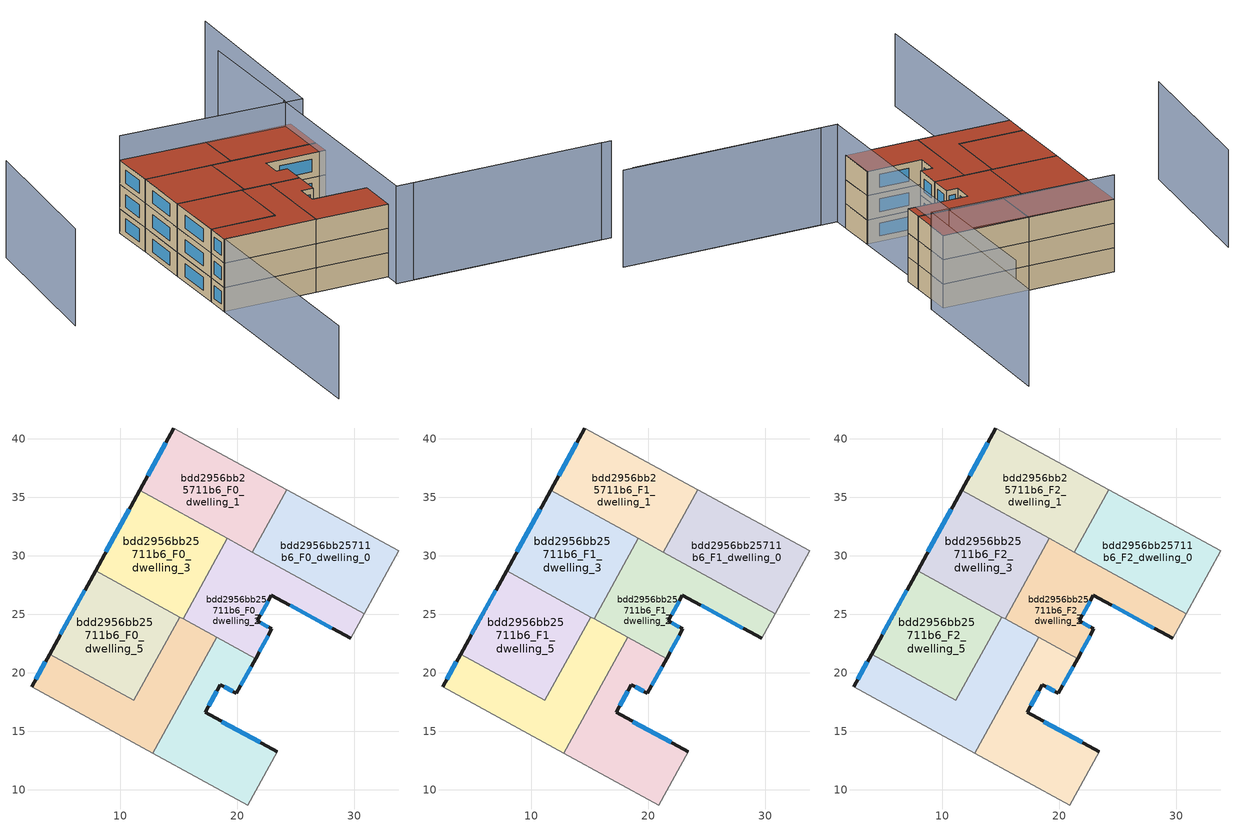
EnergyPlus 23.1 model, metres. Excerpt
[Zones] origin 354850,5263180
bdd2956bb25711b6_F0_dwelling_0
 floor ground (EU_floor_Construction): 33.82,30.42 30.84,25.05 21.29,30.3 24.23,35.66 z0
 wall to bdd2956bb25711b6_F0_dwelling_1 (EU_wall_Construction): 24.23,35.66 21.29,30.3 z0:3
 wall adiabatic (EU_wall_Construction): 30.84,25.05 33.82,30.42 24.23,35.66 z0:3
 wall to bdd2956bb25711b6_F0_dwelling_2 (EU_wall_Construction): 21.29,30.3 30.84,25.05 z0:3
bdd2956bb25711b6_F0_dwelling_1
 floor ground (EU_floor_Construction): 24.23,35.66 21.29,30.3 11.67,35.59 14.6,40.92 z0
 wall outside (EU_wall_Construction): 14.6,40.92 11.67,35.59 z0:3
 wall adiabatic (EU_wall_Construction): 24.23,35.66 14.6,40.92 z0:3
 wall to bdd2956bb25711b6_F0_dwelling_3 (EU_wall_Construction): 11.67,35.59 19.15,31.48 z0:3
 wall to bdd2956bb25711b6_F0_dwelling_2 (EU_wall_Construction): 19.15,31.48 21.29,30.31 z0:3
 window (EU_Window_Construction): 13.91,39.67 12.36,36.84 z0.7:2.3
bdd2956bb25711b6_F0_dwelling_2
 floor ground (EU_floor_Construction): 30.84,25.05 29.68,22.95 22.93,26.64 21.71,24.44 22.96,23.75 21.57,21.21 15.38,24.62 19.15,31.48 z0
 wall outside (EU_wall_Construction): 21.57,21.21 22.96,23.75 21.71,24.44 22.93,26.64 29.68,22.95 z0:3
 wall to bdd2956bb25711b6_F0_dwelling_3 (EU_wall_Construction): 19.15,31.48 15.38,24.62 z0:3
 wall adiabatic (EU_wall_Construction): 29.68,22.95 30.84,25.05 z0:3
 wall to bdd2956bb25711b6_F0_dwelling_4 (EU_wall_Construction): 18.24,23.04 21.57,21.21 z0:3
 wall to bdd2956bb25711b6_F0_dwelling_6 (EU_wall_Construction): 15.37,24.62 18.24,23.04 z0:3
 window (EU_Window_Construction): 24.51,25.78 28.1,23.82 / 22,24.96 22.64,26.13 / 22.67,23.91 22,24.28 / 21.89,21.81 22.63,23.16 z0.7:2.3
bdd2956bb25711b6_F0_dwelling_3
 floor ground (EU_floor_Construction): 19.15,31.48 15.38,24.62 7.9,28.73 11.67,35.59 z0
 wall outside (EU_wall_Construction): 11.67,35.59 7.9,28.73 z0:3
 wall to bdd2956bb25711b6_F0_dwelling_5 (EU_wall_Construction): 7.9,28.73 15.1,24.77 z0:3
 wall to bdd2956bb25711b6_F0_dwelling_6 (EU_wall_Construction): 15.1,24.77 15.38,24.62 z0:3
 window (EU_Window_Construction): 10.79,33.98 8.78,30.34 z0.7:2.3
bdd2956bb25711b6_F0_dwelling_4
 floor ground (EU_floor_Construction): 21.57,21.21 19.94,18.25 18.56,19 17.25,16.63 23.4,13.27 20.88,8.71 12.8,13.13 18.24,23.04 z0
 wall outside (EU_wall_Construction): 23.4,13.27 17.25,16.63 18.56,19 19.94,18.25 21.57,21.21 z0:3
 wall adiabatic (EU_wall_Construction): 12.8,13.13 20.88,8.71 23.4,13.27 z0:3
 wall to bdd2956bb25711b6_F0_dwelling_6 (EU_wall_Construction): 18.24,23.04 12.8,13.13 z0:3
 window (EU_Window_Construction): 18.89,18.83 19.61,18.43 / 17.56,17.19 18.25,18.44 / 21.96,14.06 18.7,15.84 / 20.32,18.95 21.18,20.52 z0.7:2.3
bdd2956bb25711b6_F0_dwelling_5
 floor ground (EU_floor_Construction): 15.1,24.77 11.18,17.65 3.98,21.61 7.9,28.73 z0
 wall outside (EU_wall_Construction): 7.9,28.73 3.98,21.61 z0:3
 wall to bdd2956bb25711b6_F0_dwelling_6 (EU_wall_Construction): 3.98,21.61 11.18,17.65 15.1,24.77 z0:3
 window (EU_Window_Construction): 6.98,27.06 4.9,23.28 z0.7:2.3
bdd2956bb25711b6_F0_dwelling_6
 floor ground (EU_floor_Construction): 18.24,23.04 12.8,13.13 2.43,18.8 3.98,21.61 11.18,17.65 15.1,24.77 z0
 wall outside (EU_wall_Construction): 3.98,21.61 2.43,18.8 z0:3
 wall adiabatic (EU_wall_Construction): 2.43,18.8 12.8,13.13 z0:3
 window (EU_Window_Construction): 3.62,20.95 2.8,19.46 z0.7:2.3
bdd2956bb25711b6_F1_dwelling_0
 floor to bdd2956bb25711b6_F0_dwelling_0 (EU_floor_Construction): 33.82,30.42 30.84,25.05 21.29,30.3 24.23,35.66 z3
 wall to bdd2956bb25711b6_F1_dwelling_1 (EU_wall_Construction): 24.23,35.66 21.29,30.3 z3:6
 wall adiabatic (EU_wall_Construction): 30.84,25.05 33.82,30.42 24.23,35.66 z3:6
 wall to bdd2956bb25711b6_F1_dwelling_2 (EU_wall_Construction): 21.29,30.3 30.84,25.05 z3:6
bdd2956bb25711b6_F1_dwelling_1
 floor to bdd2956bb25711b6_F0_dwelling_1 (EU_floor_Construction): 24.23,35.66 21.29,30.3 11.67,35.59 14.6,40.92 z3
 wall outside (EU_wall_Construction): 14.6,40.92 11.67,35.59 z3:6
 wall adiabatic (EU_wall_Construction): 24.23,35.66 14.6,40.92 z3:6
 wall to bdd2956bb25711b6_F1_dwelling_3 (EU_wall_Construction): 11.67,35.59 19.15,31.48 z3:6
 wall to bdd2956bb25711b6_F1_dwelling_2 (EU_wall_Construction): 19.15,31.48 21.29,30.31 z3:6
 window (EU_Window_Construction): 13.91,39.67 12.36,36.84 z3.7:5.3
bdd2956bb25711b6_F1_dwelling_2
 floor to bdd2956bb25711b6_F0_dwelling_2 (EU_floor_Construction): 30.84,25.05 29.68,22.95 22.93,26.64 21.71,24.44 22.96,23.75 21.57,21.21 15.38,24.62 19.15,31.48 z3
 wall outside (EU_wall_Construction): 21.57,21.21 22.96,23.75 21.71,24.44 22.93,26.64 29.68,22.95 z3:6
 wall to bdd2956bb25711b6_F1_dwelling_3 (EU_wall_Construction): 19.15,31.48 15.38,24.62 z3:6
 wall adiabatic (EU_wall_Construction): 29.68,22.95 30.84,25.05 z3:6
 wall to bdd2956bb25711b6_F1_dwelling_4 (EU_wall_Construction): 18.24,23.04 21.57,21.21 z3:6
 wall to bdd2956bb25711b6_F1_dwelling_6 (EU_wall_Construction): 15.37,24.62 18.24,23.04 z3:6
 window (EU_Window_Construction): 24.51,25.78 28.1,23.82 / 22,24.96 22.64,26.13 / 22.67,23.91 22,24.28 / 21.89,21.81 22.63,23.16 z3.7:5.3
bdd2956bb25711b6_F1_dwelling_3
 floor to bdd2956bb25711b6_F0_dwelling_3 (EU_floor_Construction): 19.15,31.48 15.38,24.62 7.9,28.73 11.67,35.59 z3
 wall outside (EU_wall_Construction): 11.67,35.59 7.9,28.73 z3:6
 wall to bdd2956bb25711b6_F1_dwelling_5 (EU_wall_Construction): 7.9,28.73 15.1,24.77 z3:6
 wall to bdd2956bb25711b6_F1_dwelling_6 (EU_wall_Construction): 15.1,24.77 15.38,24.62 z3:6
 window (EU_Window_Construction): 10.79,33.98 8.78,30.34 z3.7:5.3
bdd2956bb25711b6_F1_dwelling_4
 floor to bdd2956bb25711b6_F0_dwelling_4 (EU_floor_Construction): 21.57,21.21 19.94,18.25 18.56,19 17.25,16.63 23.4,13.27 20.88,8.71 12.8,13.13 18.24,23.04 z3
 wall outside (EU_wall_Construction): 23.4,13.27 17.25,16.63 18.56,19 19.94,18.25 21.57,21.21 z3:6
 wall adiabatic (EU_wall_Construction): 12.8,13.13 20.88,8.71 23.4,13.27 z3:6
 wall to bdd2956bb25711b6_F1_dwelling_6 (EU_wall_Construction): 18.24,23.04 12.8,13.13 z3:6
 window (EU_Window_Construction): 18.89,18.83 19.61,18.43 / 17.56,17.19 18.25,18.44 / 21.96,14.06 18.7,15.84 / 20.32,18.95 21.18,20.52 z3.7:5.3
bdd2956bb25711b6_F1_dwelling_5
 floor to bdd2956bb25711b6_F0_dwelling_5 (EU_floor_Construction): 15.1,24.77 11.18,17.65 3.98,21.61 7.9,28.73 z3
 wall outside (EU_wall_Construction): 7.9,28.73 3.98,21.61 z3:6
 wall to bdd2956bb25711b6_F1_dwelling_6 (EU_wall_Construction): 3.98,21.61 11.18,17.65 15.1,24.77 z3:6
 window (EU_Window_Construction): 6.98,27.06 4.9,23.28 z3.7:5.3
bdd2956bb25711b6_F1_dwelling_6
 floor to bdd2956bb25711b6_F0_dwelling_6 (EU_floor_Construction): 18.24,23.04 12.8,13.13 2.43,18.8 3.98,21.61 11.18,17.65 15.1,24.77 z3
 wall outside (EU_wall_Construction): 3.98,21.61 2.43,18.8 z3:6
 wall adiabatic (EU_wall_Construction): 2.43,18.8 12.8,13.13 z3:6
 window (EU_Window_Construction): 3.62,20.95 2.8,19.46 z3.7:5.3
bdd2956bb25711b6_F2_dwelling_0
 floor to bdd2956bb25711b6_F1_dwelling_0 (EU_floor_Construction): 33.82,30.42 30.84,25.05 21.29,30.3 24.23,35.66 z6
 wall to bdd2956bb25711b6_F2_dwelling_1 (EU_wall_Construction): 24.23,35.66 21.29,30.3 z6:9
 wall adiabatic (EU_wall_Construction): 30.84,25.05 33.82,30.42 24.23,35.66 z6:9
 wall to bdd2956bb25711b6_F2_dwelling_2 (EU_wall_Construction): 21.29,30.3 30.84,25.05 z6:9
 roof outside (EU_roof_Construction): 30.84,25.05 33.82,30.42 24.23,35.66 21.29,30.3 z9
bdd2956bb25711b6_F2_dwelling_1
 floor to bdd2956bb25711b6_F1_dwelling_1 (EU_floor_Construction): 24.23,35.66 21.29,30.3 11.67,35.59 14.6,40.92 z6
 wall outside (EU_wall_Construction): 14.6,40.92 11.67,35.59 z6:9
 wall adiabatic (EU_wall_Construction): 24.23,35.66 14.6,40.92 z6:9
 wall to bdd2956bb25711b6_F2_dwelling_3 (EU_wall_Construction): 11.67,35.59 19.15,31.48 z6:9
 wall to bdd2956bb25711b6_F2_dwelling_2 (EU_wall_Construction): 19.15,31.48 21.29,30.31 z6:9
 window (EU_Window_Construction): 13.91,39.67 12.36,36.84 z6.7:8.3
 roof outside (EU_roof_Construction): 21.29,30.3 24.23,35.66 14.6,40.92 11.67,35.59 z9
bdd2956bb25711b6_F2_dwelling_2
 floor to bdd2956bb25711b6_F1_dwelling_2 (EU_floor_Construction): 30.84,25.05 29.68,22.95 22.93,26.64 21.71,24.44 22.96,23.75 21.57,21.21 15.38,24.62 19.15,31.48 z6
 wall outside (EU_wall_Construction): 21.57,21.21 22.96,23.75 21.71,24.44 22.93,26.64 29.68,22.95 z6:9
 wall to bdd2956bb25711b6_F2_dwelling_3 (EU_wall_Construction): 19.15,31.48 15.38,24.62 z6:9
 wall adiabatic (EU_wall_Construction): 29.68,22.95 30.84,25.05 z6:9
 wall to bdd2956bb25711b6_F2_dwelling_4 (EU_wall_Construction): 18.24,23.04 21.57,21.21 z6:9
 wall to bdd2956bb25711b6_F2_dwelling_6 (EU_wall_Construction): 15.37,24.62 18.24,23.04 z6:9
 window (EU_Window_Construction): 24.51,25.78 28.1,23.82 / 22,24.96 22.64,26.13 / 22.67,23.91 22,24.28 / 21.89,21.81 22.63,23.16 z6.7:8.3
 roof outside (EU_roof_Construction): 29.68,22.95 30.84,25.05 19.15,31.48 15.38,24.62 21.57,21.21 22.96,23.75 21.71,24.44 22.93,26.64 z9
bdd2956bb25711b6_F2_dwelling_3
 floor to bdd2956bb25711b6_F1_dwelling_3 (EU_floor_Construction): 19.15,31.48 15.38,24.62 7.9,28.73 11.67,35.59 z6
 wall outside (EU_wall_Construction): 11.67,35.59 7.9,28.73 z6:9
 wall to bdd2956bb25711b6_F2_dwelling_5 (EU_wall_Construction): 7.9,28.73 15.1,24.77 z6:9
 wall to bdd2956bb25711b6_F2_dwelling_6 (EU_wall_Construction): 15.1,24.77 15.38,24.62 z6:9
 window (EU_Window_Construction): 10.79,33.98 8.78,30.34 z6.7:8.3
 roof outside (EU_roof_Construction): 15.38,24.62 19.15,31.48 11.67,35.59 7.9,28.73 z9
bdd2956bb25711b6_F2_dwelling_4
 floor to bdd2956bb25711b6_F1_dwelling_4 (EU_floor_Construction): 21.57,21.21 19.94,18.25 18.56,19 17.25,16.63 23.4,13.27 20.88,8.71 12.8,13.13 18.24,23.04 z6
 wall outside (EU_wall_Construction): 23.4,13.27 17.25,16.63 18.56,19 19.94,18.25 21.57,21.21 z6:9
 wall adiabatic (EU_wall_Construction): 12.8,13.13 20.88,8.71 23.4,13.27 z6:9
 wall to bdd2956bb25711b6_F2_dwelling_6 (EU_wall_Construction): 18.24,23.04 12.8,13.13 z6:9
 window (EU_Window_Construction): 18.89,18.83 19.61,18.43 / 17.56,17.19 18.25,18.44 / 21.96,14.06 18.7,15.84 / 20.32,18.95 21.18,20.52 z6.7:8.3
 roof outside (EU_roof_Construction): 20.88,8.71 23.4,13.27 17.25,16.63 18.56,19 19.94,18.25 21.57,21.21 18.24,23.04 12.8,13.13 z9
bdd2956bb25711b6_F2_dwelling_5
 floor to bdd2956bb25711b6_F1_dwelling_5 (EU_floor_Construction): 15.1,24.77 11.18,17.65 3.98,21.61 7.9,28.73 z6
 wall outside (EU_wall_Construction): 7.9,28.73 3.98,21.61 z6:9
 wall to bdd2956bb25711b6_F2_dwelling_6 (EU_wall_Construction): 3.98,21.61 11.18,17.65 15.1,24.77 z6:9
 window (EU_Window_Construction): 6.98,27.06 4.9,23.28 z6.7:8.3
 roof outside (EU_roof_Construction): 11.18,17.65 15.1,24.77 7.9,28.73 3.98,21.61 z9
bdd2956bb25711b6_F2_dwelling_6
 floor to bdd2956bb25711b6_F1_dwelling_6 (EU_floor_Construction): 18.24,23.04 12.8,13.13 2.43,18.8 3.98,21.61 11.18,17.65 15.1,24.77 z6
 wall outside (EU_wall_Construction): 3.98,21.61 2.43,18.8 z6:9
 wall adiabatic (EU_wall_Construction): 2.43,18.8 12.8,13.13 z6:9
 window (EU_Window_Construction): 3.62,20.95 2.8,19.46 z6.7:8.3
 roof outside (EU_roof_Construction): 12.8,13.13 18.24,23.04 15.1,24.77 11.18,17.65 3.98,21.61 2.43,18.8 z9
shading: 19.83,6.92 43.97,-6.29 / 42.87,-5.73 19.88,6.89 / 19.88,6.89 33.03,30.85 / 33.16,30.78 40.87,44.83 / 46.91,50.59 34.78,29.38 / 34.78,29.38 14.6,40.92 / 1.63,47.84 -10.13,30.73 z0:12; -10.91,-5.47 2.46,18.85 / 2.46,18.85 20.89,8.71 z0:9
[Building]
EU S2 Campaign: North Axis=0; Terrain=City; Solar Distribution=FullExterior
[Site:Location]
Budapest.Ferenc.Liszt.Intl.AP: Latitude=47.437; Longitude=19.256; Time Zone=1; Elevation=185
[SizingPeriod:WeatherFileDays]
AnnualSizingPeriod: Begin Month=1; Begin Day of Month=1; End Month=12; End Day of Month=31; Day of Week for Start Day=Monday; Use Weather File Daylight Saving Period=No; Use Weather File Rain and Snow Indicators=No
[MATERIAL]
EU_InternalMass_Material: Roughness=MediumRough; Thickness=0.1; Conductivity=1; Density=1800; Specific Heat=900; Thermal Absorptance=0.9; Solar Absorptance=0.7; Visible Absorptance=0.7
[MATERIAL:NOMASS] Roughness=MediumRough; Thermal Absorptance=0.9; Solar Absorptance=0.7; Visible Absorptance=0.7
Name | Thermal Resistance
EU_wall_NoMass | 0.832559
EU_roof_NoMass | 1.39638
EU_floor_NoMass | 0.872794
[WINDOWMATERIAL:SIMPLEGLAZINGSYSTEM]
EU_Window_SimpleGlazing: UFactor=2.79869; Solar Heat Gain Coefficient=0.75; Visible Transmittance=0.75
[CONSTRUCTION]
EU_wall_Construction: EU_wall_NoMass
EU_roof_Construction: EU_roof_NoMass
EU_floor_Construction: EU_floor_NoMass
EU_Window_Construction: EU_Window_SimpleGlazing
EU_InternalMass_Construction: EU_InternalMass_Material
[ZONE] Type=1; Multiplier=1; Ceiling Height=autocalculate; Floor Area=autocalculate; Part of Total Floor Area=Yes
Name | Volume
bdd2956bb25711b6_F0_dwelling_0; bdd2956bb25711b6_F1_dwelling_0; bdd2956bb25711b6_F2_dwelling_0 | 200.547
bdd2956bb25711b6_F0_dwelling_1; bdd2956bb25711b6_F1_dwelling_1; bdd2956bb25711b6_F2_dwelling_1 | 200.542
bdd2956bb25711b6_F0_dwelling_2; bdd2956bb25711b6_F1_dwelling_2; bdd2956bb25711b6_F2_dwelling_2 | 200.522
bdd2956bb25711b6_F0_dwelling_3; bdd2956bb25711b6_F1_dwelling_3; bdd2956bb25711b6_F2_dwelling_3 | 200.533
bdd2956bb25711b6_F0_dwelling_4; bdd2956bb25711b6_F1_dwelling_4; bdd2956bb25711b6_F2_dwelling_4 | 200.537
bdd2956bb25711b6_F0_dwelling_5; bdd2956bb25711b6_F1_dwelling_5; bdd2956bb25711b6_F2_dwelling_5 | 200.569
bdd2956bb25711b6_F0_dwelling_6; bdd2956bb25711b6_F1_dwelling_6; bdd2956bb25711b6_F2_dwelling_6 | 200.538
[INTERNALMASS] Construction=EU_InternalMass_Construction
Name | Zone or ZoneList | Surface Area
bdd2956bb25711b6_F0_dwelling_0_EU_InternalMass | bdd2956bb25711b6_F0_dwelling_0 | 66.8495
bdd2956bb25711b6_F0_dwelling_1_EU_InternalMass | bdd2956bb25711b6_F0_dwelling_1 | 66.848
bdd2956bb25711b6_F0_dwelling_2_EU_InternalMass | bdd2956bb25711b6_F0_dwelling_2 | 66.8411
bdd2956bb25711b6_F0_dwelling_3_EU_InternalMass | bdd2956bb25711b6_F0_dwelling_3 | 66.8439
bdd2956bb25711b6_F0_dwelling_4_EU_InternalMass | bdd2956bb25711b6_F0_dwelling_4 | 66.8461
bdd2956bb25711b6_F0_dwelling_5_EU_InternalMass | bdd2956bb25711b6_F0_dwelling_5 | 66.8548
bdd2956bb25711b6_F0_dwelling_6_EU_InternalMass | bdd2956bb25711b6_F0_dwelling_6 | 66.8461
bdd2956bb25711b6_F1_dwelling_0_EU_InternalMass | bdd2956bb25711b6_F1_dwelling_0 | 66.8495
bdd2956bb25711b6_F1_dwelling_1_EU_InternalMass | bdd2956bb25711b6_F1_dwelling_1 | 66.848
bdd2956bb25711b6_F1_dwelling_2_EU_InternalMass | bdd2956bb25711b6_F1_dwelling_2 | 66.8411
bdd2956bb25711b6_F1_dwelling_3_EU_InternalMass | bdd2956bb25711b6_F1_dwelling_3 | 66.8439
bdd2956bb25711b6_F1_dwelling_4_EU_InternalMass | bdd2956bb25711b6_F1_dwelling_4 | 66.8461
bdd2956bb25711b6_F1_dwelling_5_EU_InternalMass | bdd2956bb25711b6_F1_dwelling_5 | 66.8548
bdd2956bb25711b6_F1_dwelling_6_EU_InternalMass | bdd2956bb25711b6_F1_dwelling_6 | 66.8461
bdd2956bb25711b6_F2_dwelling_0_EU_InternalMass | bdd2956bb25711b6_F2_dwelling_0 | 66.8495
bdd2956bb25711b6_F2_dwelling_1_EU_InternalMass | bdd2956bb25711b6_F2_dwelling_1 | 66.848
bdd2956bb25711b6_F2_dwelling_2_EU_InternalMass | bdd2956bb25711b6_F2_dwelling_2 | 66.8411
bdd2956bb25711b6_F2_dwelling_3_EU_InternalMass | bdd2956bb25711b6_F2_dwelling_3 | 66.8439
bdd2956bb25711b6_F2_dwelling_4_EU_InternalMass | bdd2956bb25711b6_F2_dwelling_4 | 66.8461
bdd2956bb25711b6_F2_dwelling_5_EU_InternalMass | bdd2956bb25711b6_F2_dwelling_5 | 66.8548
bdd2956bb25711b6_F2_dwelling_6_EU_InternalMass | bdd2956bb25711b6_F2_dwelling_6 | 66.8461
[OTHEREQUIPMENT] Fuel Type=Electricity; Design Level Calculation Method=Watts/Area; Power per Zone Floor Area=1; Fraction Latent=0; Fraction Radiant=0; Fraction Lost=0; Carbon Dioxide Generation Rate=0; EndUse Subcategory=EU_Step8_InternalGains
Name | Zone or ZoneList or Space or SpaceList | Schedule
EU_Step8_InternalGain_bdd2956bb25711b6_F0_dwelling_0_f000 | bdd2956bb25711b6_F0_dwelling_0 | EU_Step8_GainSchedule_bdd2956bb25711b6_F0_dwelling_0_f000
EU_Step8_InternalGain_bdd2956bb25711b6_F0_dwelling_1_f000 | bdd2956bb25711b6_F0_dwelling_1 | EU_Step8_GainSchedule_bdd2956bb25711b6_F0_dwelling_1_f000
EU_Step8_InternalGain_bdd2956bb25711b6_F0_dwelling_2_f000 | bdd2956bb25711b6_F0_dwelling_2 | EU_Step8_GainSchedule_bdd2956bb25711b6_F0_dwelling_2_f000
EU_Step8_InternalGain_bdd2956bb25711b6_F0_dwelling_3_f000 | bdd2956bb25711b6_F0_dwelling_3 | EU_Step8_GainSchedule_bdd2956bb25711b6_F0_dwelling_3_f000
EU_Step8_InternalGain_bdd2956bb25711b6_F0_dwelling_4_f000 | bdd2956bb25711b6_F0_dwelling_4 | EU_Step8_GainSchedule_bdd2956bb25711b6_F0_dwelling_4_f000
EU_Step8_InternalGain_bdd2956bb25711b6_F0_dwelling_5_f000 | bdd2956bb25711b6_F0_dwelling_5 | EU_Step8_GainSchedule_bdd2956bb25711b6_F0_dwelling_5_f000
EU_Step8_InternalGain_bdd2956bb25711b6_F0_dwelling_6_f000 | bdd2956bb25711b6_F0_dwelling_6 | EU_Step8_GainSchedule_bdd2956bb25711b6_F0_dwelling_6_f000
EU_Step8_InternalGain_bdd2956bb25711b6_F1_dwelling_0_f000 | bdd2956bb25711b6_F1_dwelling_0 | EU_Step8_GainSchedule_bdd2956bb25711b6_F1_dwelling_0_f000
EU_Step8_InternalGain_bdd2956bb25711b6_F1_dwelling_1_f000 | bdd2956bb25711b6_F1_dwelling_1 | EU_Step8_GainSchedule_bdd2956bb25711b6_F1_dwelling_1_f000
EU_Step8_InternalGain_bdd2956bb25711b6_F1_dwelling_2_f000 | bdd2956bb25711b6_F1_dwelling_2 | EU_Step8_GainSchedule_bdd2956bb25711b6_F1_dwelling_2_f000
EU_Step8_InternalGain_bdd2956bb25711b6_F1_dwelling_3_f000 | bdd2956bb25711b6_F1_dwelling_3 | EU_Step8_GainSchedule_bdd2956bb25711b6_F1_dwelling_3_f000
EU_Step8_InternalGain_bdd2956bb25711b6_F1_dwelling_4_f000 | bdd2956bb25711b6_F1_dwelling_4 | EU_Step8_GainSchedule_bdd2956bb25711b6_F1_dwelling_4_f000
EU_Step8_InternalGain_bdd2956bb25711b6_F1_dwelling_5_f000 | bdd2956bb25711b6_F1_dwelling_5 | EU_Step8_GainSchedule_bdd2956bb25711b6_F1_dwelling_5_f000
EU_Step8_InternalGain_bdd2956bb25711b6_F1_dwelling_6_f000 | bdd2956bb25711b6_F1_dwelling_6 | EU_Step8_GainSchedule_bdd2956bb25711b6_F1_dwelling_6_f000
EU_Step8_InternalGain_bdd2956bb25711b6_F2_dwelling_0_f000 | bdd2956bb25711b6_F2_dwelling_0 | EU_Step8_GainSchedule_bdd2956bb25711b6_F2_dwelling_0_f000
EU_Step8_InternalGain_bdd2956bb25711b6_F2_dwelling_1_f000 | bdd2956bb25711b6_F2_dwelling_1 | EU_Step8_GainSchedule_bdd2956bb25711b6_F2_dwelling_1_f000
EU_Step8_InternalGain_bdd2956bb25711b6_F2_dwelling_2_f000 | bdd2956bb25711b6_F2_dwelling_2 | EU_Step8_GainSchedule_bdd2956bb25711b6_F2_dwelling_2_f000
EU_Step8_InternalGain_bdd2956bb25711b6_F2_dwelling_3_f000 | bdd2956bb25711b6_F2_dwelling_3 | EU_Step8_GainSchedule_bdd2956bb25711b6_F2_dwelling_3_f000
EU_Step8_InternalGain_bdd2956bb25711b6_F2_dwelling_4_f000 | bdd2956bb25711b6_F2_dwelling_4 | EU_Step8_GainSchedule_bdd2956bb25711b6_F2_dwelling_4_f000
EU_Step8_InternalGain_bdd2956bb25711b6_F2_dwelling_5_f000 | bdd2956bb25711b6_F2_dwelling_5 | EU_Step8_GainSchedule_bdd2956bb25711b6_F2_dwelling_5_f000
EU_Step8_InternalGain_bdd2956bb25711b6_F2_dwelling_6_f000 | bdd2956bb25711b6_F2_dwelling_6 | EU_Step8_GainSchedule_bdd2956bb25711b6_F2_dwelling_6_f000
[ZONEVENTILATION:DESIGNFLOWRATE] Schedule=EU_AlwaysOn; Design Flow Rate Calculation Method=AirChanges/Hour; Air Changes per Hour=0.475469; Ventilation Type=Natural; Fan Pressure Rise=0; Fan Total Efficiency=1; Constant Term Coefficient=1; Temperature Term Coefficient=0; Velocity Term Coefficient=0; Velocity Squared Term Coefficient=0; Minimum Indoor Temperature=-100; Maximum Indoor Temperature=100; Delta Temperature=-100; Minimum Outdoor Temperature=-100; Maximum Outdoor Temperature=100; Maximum Wind Speed=40
Name | Zone or ZoneList or Space or SpaceList
EU_ConstantAir_bdd2956bb25711b6_F0_dwelling_0 | bdd2956bb25711b6_F0_dwelling_0
EU_ConstantAir_bdd2956bb25711b6_F0_dwelling_1 | bdd2956bb25711b6_F0_dwelling_1
EU_ConstantAir_bdd2956bb25711b6_F0_dwelling_2 | bdd2956bb25711b6_F0_dwelling_2
EU_ConstantAir_bdd2956bb25711b6_F0_dwelling_3 | bdd2956bb25711b6_F0_dwelling_3
EU_ConstantAir_bdd2956bb25711b6_F0_dwelling_4 | bdd2956bb25711b6_F0_dwelling_4
EU_ConstantAir_bdd2956bb25711b6_F0_dwelling_5 | bdd2956bb25711b6_F0_dwelling_5
EU_ConstantAir_bdd2956bb25711b6_F0_dwelling_6 | bdd2956bb25711b6_F0_dwelling_6
EU_ConstantAir_bdd2956bb25711b6_F1_dwelling_0 | bdd2956bb25711b6_F1_dwelling_0
EU_ConstantAir_bdd2956bb25711b6_F1_dwelling_1 | bdd2956bb25711b6_F1_dwelling_1
EU_ConstantAir_bdd2956bb25711b6_F1_dwelling_2 | bdd2956bb25711b6_F1_dwelling_2
EU_ConstantAir_bdd2956bb25711b6_F1_dwelling_3 | bdd2956bb25711b6_F1_dwelling_3
EU_ConstantAir_bdd2956bb25711b6_F1_dwelling_4 | bdd2956bb25711b6_F1_dwelling_4
EU_ConstantAir_bdd2956bb25711b6_F1_dwelling_5 | bdd2956bb25711b6_F1_dwelling_5
EU_ConstantAir_bdd2956bb25711b6_F1_dwelling_6 | bdd2956bb25711b6_F1_dwelling_6
EU_ConstantAir_bdd2956bb25711b6_F2_dwelling_0 | bdd2956bb25711b6_F2_dwelling_0
EU_ConstantAir_bdd2956bb25711b6_F2_dwelling_1 | bdd2956bb25711b6_F2_dwelling_1
EU_ConstantAir_bdd2956bb25711b6_F2_dwelling_2 | bdd2956bb25711b6_F2_dwelling_2
EU_ConstantAir_bdd2956bb25711b6_F2_dwelling_3 | bdd2956bb25711b6_F2_dwelling_3
EU_ConstantAir_bdd2956bb25711b6_F2_dwelling_4 | bdd2956bb25711b6_F2_dwelling_4
EU_ConstantAir_bdd2956bb25711b6_F2_dwelling_5 | bdd2956bb25711b6_F2_dwelling_5
EU_ConstantAir_bdd2956bb25711b6_F2_dwelling_6 | bdd2956bb25711b6_F2_dwelling_6
[HVACTEMPLATE:THERMOSTAT] Constant Heating Setpoint=20; Constant Cooling Setpoint=50
EU_HeatOnly_bdd2956bb25711b6_F0_dwelling_0; EU_HeatOnly_bdd2956bb25711b6_F0_dwelling_1; EU_HeatOnly_bdd2956bb25711b6_F0_dwelling_2; EU_HeatOnly_bdd2956bb25711b6_F0_dwelling_3; EU_HeatOnly_bdd2956bb25711b6_F0_dwelling_4; EU_HeatOnly_bdd2956bb25711b6_F0_dwelling_5; EU_HeatOnly_bdd2956bb25711b6_F0_dwelling_6; EU_HeatOnly_bdd2956bb25711b6_F1_dwelling_0; EU_HeatOnly_bdd2956bb25711b6_F1_dwelling_1; EU_HeatOnly_bdd2956bb25711b6_F1_dwelling_2; EU_HeatOnly_bdd2956bb25711b6_F1_dwelling_3; EU_HeatOnly_bdd2956bb25711b6_F1_dwelling_4; EU_HeatOnly_bdd2956bb25711b6_F1_dwelling_5; EU_HeatOnly_bdd2956bb25711b6_F1_dwelling_6; EU_HeatOnly_bdd2956bb25711b6_F2_dwelling_0; EU_HeatOnly_bdd2956bb25711b6_F2_dwelling_1; EU_HeatOnly_bdd2956bb25711b6_F2_dwelling_2; EU_HeatOnly_bdd2956bb25711b6_F2_dwelling_3; EU_HeatOnly_bdd2956bb25711b6_F2_dwelling_4; EU_HeatOnly_bdd2956bb25711b6_F2_dwelling_5; EU_HeatOnly_bdd2956bb25711b6_F2_dwelling_6
[HVACTEMPLATE:ZONE:IDEALLOADSAIRSYSTEM] System Availability Schedule=EU_AlwaysOn; Maximum Heating Supply Air Temperature=50; Minimum Cooling Supply Air Temperature=13; Maximum Heating Supply Air Humidity Ratio=0.0156; Minimum Cooling Supply Air Humidity Ratio=0.0077; Heating Limit=NoLimit; Cooling Limit=NoLimit; Heating Availability Schedule=EU_AlwaysOn; Cooling Availability Schedule=EU_CoolingOff; Dehumidification Control Type=ConstantSensibleHeatRatio; Cooling Sensible Heat Ratio=0.7; Dehumidification Setpoint=60; Humidification Control Type=None; Humidification Setpoint=30; Outdoor Air Method=None; Outdoor Air Flow Rate per Person=0.00944; Outdoor Air Flow Rate per Zone Floor Area=0; Outdoor Air Flow Rate per Zone=0; Demand Controlled Ventilation Type=None; Outdoor Air Economizer Type=NoEconomizer; Heat Recovery Type=None; Sensible Heat Recovery Effectiveness=0.7; Latent Heat Recovery Effectiveness=0.65
Name | Template Thermostat
bdd2956bb25711b6_F0_dwelling_0 | EU_HeatOnly_bdd2956bb25711b6_F0_dwelling_0
bdd2956bb25711b6_F0_dwelling_1 | EU_HeatOnly_bdd2956bb25711b6_F0_dwelling_1
bdd2956bb25711b6_F0_dwelling_2 | EU_HeatOnly_bdd2956bb25711b6_F0_dwelling_2
bdd2956bb25711b6_F0_dwelling_3 | EU_HeatOnly_bdd2956bb25711b6_F0_dwelling_3
bdd2956bb25711b6_F0_dwelling_4 | EU_HeatOnly_bdd2956bb25711b6_F0_dwelling_4
bdd2956bb25711b6_F0_dwelling_5 | EU_HeatOnly_bdd2956bb25711b6_F0_dwelling_5
bdd2956bb25711b6_F0_dwelling_6 | EU_HeatOnly_bdd2956bb25711b6_F0_dwelling_6
bdd2956bb25711b6_F1_dwelling_0 | EU_HeatOnly_bdd2956bb25711b6_F1_dwelling_0
bdd2956bb25711b6_F1_dwelling_1 | EU_HeatOnly_bdd2956bb25711b6_F1_dwelling_1
bdd2956bb25711b6_F1_dwelling_2 | EU_HeatOnly_bdd2956bb25711b6_F1_dwelling_2
bdd2956bb25711b6_F1_dwelling_3 | EU_HeatOnly_bdd2956bb25711b6_F1_dwelling_3
bdd2956bb25711b6_F1_dwelling_4 | EU_HeatOnly_bdd2956bb25711b6_F1_dwelling_4
bdd2956bb25711b6_F1_dwelling_5 | EU_HeatOnly_bdd2956bb25711b6_F1_dwelling_5
bdd2956bb25711b6_F1_dwelling_6 | EU_HeatOnly_bdd2956bb25711b6_F1_dwelling_6
bdd2956bb25711b6_F2_dwelling_0 | EU_HeatOnly_bdd2956bb25711b6_F2_dwelling_0
bdd2956bb25711b6_F2_dwelling_1 | EU_HeatOnly_bdd2956bb25711b6_F2_dwelling_1
bdd2956bb25711b6_F2_dwelling_2 | EU_HeatOnly_bdd2956bb25711b6_F2_dwelling_2
bdd2956bb25711b6_F2_dwelling_3 | EU_HeatOnly_bdd2956bb25711b6_F2_dwelling_3
bdd2956bb25711b6_F2_dwelling_4 | EU_HeatOnly_bdd2956bb25711b6_F2_dwelling_4
bdd2956bb25711b6_F2_dwelling_5 | EU_HeatOnly_bdd2956bb25711b6_F2_dwelling_5
bdd2956bb25711b6_F2_dwelling_6 | EU_HeatOnly_bdd2956bb25711b6_F2_dwelling_6
[SIZING:ZONE] Zone Cooling Design Supply Air Temperature Input Method=SupplyAirTemperature; Zone Cooling Design Supply Air Temperature=13; Zone Heating Design Supply Air Temperature Input Method=SupplyAirTemperature; Zone Heating Design Supply Air Temperature=50; Zone Cooling Design Supply Air Humidity Ratio=0.008; Zone Heating Design Supply Air Humidity Ratio=0.008; Cooling Design Air Flow Method=DesignDay; Cooling Design Air Flow Rate=0; Cooling Minimum Air Flow per Zone Floor Area=0.000762; Cooling Minimum Air Flow=0; Cooling Minimum Air Flow Fraction=0.2; Heating Design Air Flow Method=DesignDay; Heating Design Air Flow Rate=0; Heating Maximum Air Flow per Zone Floor Area=0.002032; Heating Maximum Air Flow=0.141576; Heating Maximum Air Flow Fraction=0.3; Account for Dedicated Outdoor Air System=No; Dedicated Outdoor Air System Control Strategy=NeutralSupplyAir; Dedicated Outdoor Air Low Setpoint Temperature for Design=autosize; Dedicated Outdoor Air High Setpoint Temperature for Design=autosize; Zone Load Sizing Method=Sensible Load Only No Latent Load; Zone Latent Cooling Design Supply Air Humidity Ratio Input Method=HumidityRatioDifference; Zone Cooling Design Supply Air Humidity Ratio Difference=0.005; Zone Latent Heating Design Supply Air Humidity Ratio Input Method=HumidityRatioDifference; Zone Humidification Design Supply Air Humidity Ratio Difference=0.005
bdd2956bb25711b6_F0_dwelling_0; bdd2956bb25711b6_F0_dwelling_1; bdd2956bb25711b6_F0_dwelling_2; bdd2956bb25711b6_F0_dwelling_3; bdd2956bb25711b6_F0_dwelling_4; bdd2956bb25711b6_F0_dwelling_5; bdd2956bb25711b6_F0_dwelling_6; bdd2956bb25711b6_F1_dwelling_0; bdd2956bb25711b6_F1_dwelling_1; bdd2956bb25711b6_F1_dwelling_2; bdd2956bb25711b6_F1_dwelling_3; bdd2956bb25711b6_F1_dwelling_4; bdd2956bb25711b6_F1_dwelling_5; bdd2956bb25711b6_F1_dwelling_6; bdd2956bb25711b6_F2_dwelling_0; bdd2956bb25711b6_F2_dwelling_1; bdd2956bb25711b6_F2_dwelling_2; bdd2956bb25711b6_F2_dwelling_3; bdd2956bb25711b6_F2_dwelling_4; bdd2956bb25711b6_F2_dwelling_5; bdd2956bb25711b6_F2_dwelling_6
[SCHEDULE:CONSTANT]
Name | Hourly Value
EU_AlwaysOn | 1
EU_CoolingOff | 0
[SCHEDULE:FILE] Column Number=1; Rows to Skip at Top=0; Number of Hours of Data=8760; Column Separator=Comma; Interpolate to Timestep=No; Minutes per Item=60; Adjust Schedule for Daylight Savings=Yes
Name | File
EU_Step8_GainSchedule_bdd2956bb25711b6_F0_dwelling_0_f000 | ../../schedules/bdd2956bb25711b6/bdd2956bb25711b6_F0_dwelling_0_f000_gain.csv
EU_Step8_GainSchedule_bdd2956bb25711b6_F0_dwelling_1_f000 | ../../schedules/bdd2956bb25711b6/bdd2956bb25711b6_F0_dwelling_1_f000_gain.csv
EU_Step8_GainSchedule_bdd2956bb25711b6_F0_dwelling_2_f000 | ../../schedules/bdd2956bb25711b6/bdd2956bb25711b6_F0_dwelling_2_f000_gain.csv
EU_Step8_GainSchedule_bdd2956bb25711b6_F0_dwelling_3_f000 | ../../schedules/bdd2956bb25711b6/bdd2956bb25711b6_F0_dwelling_3_f000_gain.csv
EU_Step8_GainSchedule_bdd2956bb25711b6_F0_dwelling_4_f000 | ../../schedules/bdd2956bb25711b6/bdd2956bb25711b6_F0_dwelling_4_f000_gain.csv
EU_Step8_GainSchedule_bdd2956bb25711b6_F0_dwelling_5_f000 | ../../schedules/bdd2956bb25711b6/bdd2956bb25711b6_F0_dwelling_5_f000_gain.csv
EU_Step8_GainSchedule_bdd2956bb25711b6_F0_dwelling_6_f000 | ../../schedules/bdd2956bb25711b6/bdd2956bb25711b6_F0_dwelling_6_f000_gain.csv
EU_Step8_GainSchedule_bdd2956bb25711b6_F1_dwelling_0_f000 | ../../schedules/bdd2956bb25711b6/bdd2956bb25711b6_F1_dwelling_0_f000_gain.csv
EU_Step8_GainSchedule_bdd2956bb25711b6_F1_dwelling_1_f000 | ../../schedules/bdd2956bb25711b6/bdd2956bb25711b6_F1_dwelling_1_f000_gain.csv
EU_Step8_GainSchedule_bdd2956bb25711b6_F1_dwelling_2_f000 | ../../schedules/bdd2956bb25711b6/bdd2956bb25711b6_F1_dwelling_2_f000_gain.csv
EU_Step8_GainSchedule_bdd2956bb25711b6_F1_dwelling_3_f000 | ../../schedules/bdd2956bb25711b6/bdd2956bb25711b6_F1_dwelling_3_f000_gain.csv
EU_Step8_GainSchedule_bdd2956bb25711b6_F1_dwelling_4_f000 | ../../schedules/bdd2956bb25711b6/bdd2956bb25711b6_F1_dwelling_4_f000_gain.csv
EU_Step8_GainSchedule_bdd2956bb25711b6_F1_dwelling_5_f000 | ../../schedules/bdd2956bb25711b6/bdd2956bb25711b6_F1_dwelling_5_f000_gain.csv
EU_Step8_GainSchedule_bdd2956bb25711b6_F1_dwelling_6_f000 | ../../schedules/bdd2956bb25711b6/bdd2956bb25711b6_F1_dwelling_6_f000_gain.csv
EU_Step8_GainSchedule_bdd2956bb25711b6_F2_dwelling_0_f000 | ../../schedules/bdd2956bb25711b6/bdd2956bb25711b6_F2_dwelling_0_f000_gain.csv
EU_Step8_GainSchedule_bdd2956bb25711b6_F2_dwelling_1_f000 | ../../schedules/bdd2956bb25711b6/bdd2956bb25711b6_F2_dwelling_1_f000_gain.csv
EU_Step8_GainSchedule_bdd2956bb25711b6_F2_dwelling_2_f000 | ../../schedules/bdd2956bb25711b6/bdd2956bb25711b6_F2_dwelling_2_f000_gain.csv
EU_Step8_GainSchedule_bdd2956bb25711b6_F2_dwelling_3_f000 | ../../schedules/bdd2956bb25711b6/bdd2956bb25711b6_F2_dwelling_3_f000_gain.csv
EU_Step8_GainSchedule_bdd2956bb25711b6_F2_dwelling_4_f000 | ../../schedules/bdd2956bb25711b6/bdd2956bb25711b6_F2_dwelling_4_f000_gain.csv
EU_Step8_GainSchedule_bdd2956bb25711b6_F2_dwelling_5_f000 | ../../schedules/bdd2956bb25711b6/bdd2956bb25711b6_F2_dwelling_5_f000_gain.csv
EU_Step8_GainSchedule_bdd2956bb25711b6_F2_dwelling_6_f000 | ../../schedules/bdd2956bb25711b6/bdd2956bb25711b6_F2_dwelling_6_f000_gain.csv
